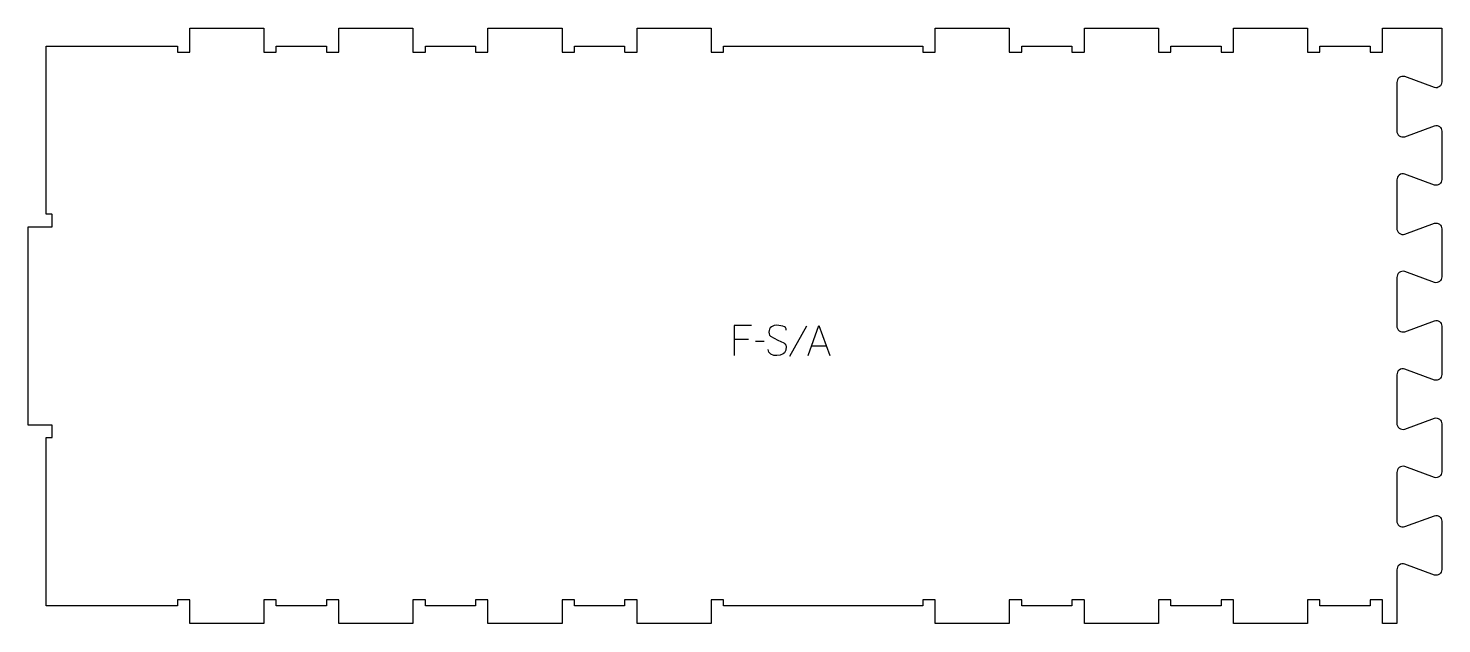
# Model space of a CAD drawing. Header units: millimetres. Extents: x -707 to 715, y -300 to 299.
import ezdxf

# ---------------------------------------------------------------- set-up
doc = ezdxf.new("R2010")
doc.units = ezdxf.units.MM
doc.layers.add('1_ANYTOOL_1MMDEEP_LABELS_S', color=2, linetype='Continuous', true_color=0xffff00)
doc.layers.add('4_ANYTOOL_CUTTHROUGH_OUTSI', color=5, linetype='Continuous', true_color=0x0000ff)

msp = doc.modelspace()

# ---------------------------------------------------------------- linework, layer by layer
at = {"layer": '1_ANYTOOL_1MMDEEP_LABELS_S'}
for p, q in [((17.7, -14), (3.2, -14)), ((76, -0.5), (58.8, -31.2)), ((33.5, -16.1), (24.7, -16.2)), ((81.2, -20.4), (96.1, -20.4))]:
    msp.add_line(p, q, dxfattribs=at)
for points in [[(20.8, 0), (3.2, 0), (3.2, -30)], [(55.7, -4.6), (55.5, -3.2), (54.9, -2.1), (53.9, -1.2), (52.4, -0.6), (46.3, 0.4), (43.4, -0.1), (40.7, -1.5), (39.6, -2.5), (38.9, -3.7), (38.4, -5.1), (38.2, -6.7), (38.4, -8.3), (38.9, -9.7), (39.8, -10.8), (47.2, -14.6), (53.3, -17.5), (54.4, -18.5), (55.2, -19.7), (55.6, -21.2), (55.4, -24.7), (54.7, -26.2), (53.8, -27.5), (52.5, -28.5), (49.5, -29.9), (46.3, -30.3), (43.1, -30), (40.2, -28.8), (39, -27.9), (38.2, -26.8), (37.7, -25.6), (37.5, -24.1)], [(77.7, -30), (88.6, 0), (99.7, -30)]]:
    msp.add_lwpolyline(points, dxfattribs=at)
at = {"layer": '4_ANYTOOL_CUTTHROUGH_OUTSI'}
msp.add_lwpolyline([(670, -245.7), (670, -299.7), (655.6, -299.7), (655.6, -276, 0.414214), (655.3, -275.7), (643.3, -275.7, 0.414214), (643.1, -276), (643.1, -281.7), (592.6, -281.7), (592.6, -276, 0.414214), (592.3, -275.7), (580.3, -275.7, 0.414214), (580.1, -276), (580.1, -299.7), (505.6, -299.7), (505.6, -276, 0.414214), (505.3, -275.7), (493.3, -275.7, 0.414214), (493.1, -276), (493.1, -281.7), (442.6, -281.7), (442.6, -276, 0.414214), (442.3, -275.7), (430.3, -275.7, 0.414214), (430.1, -276), (430.1, -299.7), (355.6, -299.7), (355.6, -276, 0.414214), (355.3, -275.7), (343.3, -275.7, 0.414214), (343.1, -276), (343.1, -281.7), (292.6, -281.7), (292.6, -276, 0.414214), (292.3, -275.7), (280.3, -275.7, 0.414214), (280.1, -276), (280.1, -299.7), (205.6, -299.7), (205.6, -276, 0.414214), (205.3, -275.7), (193.3, -275.7, 0.414214), (193.1, -276), (193.1, -281.7), (-7.4, -281.7), (-7.4, -276, 0.414214), (-7.7, -275.7), (-19.7, -275.7, 0.414214), (-19.9, -276), (-19.9, -299.7), (-94.4, -299.7), (-94.4, -276, 0.414214), (-94.7, -275.7), (-106.7, -275.7, 0.414214), (-106.9, -276), (-106.9, -281.7), (-157.4, -281.7), (-157.4, -276, 0.414214), (-157.7, -275.7), (-169.7, -275.7, 0.414214), (-169.9, -276), (-169.9, -299.7), (-244.4, -299.7), (-244.4, -276, 0.414214), (-244.7, -275.7), (-256.7, -275.7, 0.414214), (-256.9, -276), (-256.9, -281.7), (-307.4, -281.7), (-307.4, -276, 0.414214), (-307.7, -275.7), (-319.7, -275.7, 0.414214), (-319.9, -276), (-319.9, -299.7), (-394.4, -299.7), (-394.4, -276, 0.414214), (-394.7, -275.7), (-406.7, -275.7, 0.414214), (-406.9, -276), (-406.9, -281.7), (-457.4, -281.7), (-457.4, -276, 0.414214), (-457.7, -275.7), (-469.7, -275.7, 0.414214), (-469.9, -276), (-469.9, -299.7), (-544.4, -299.7), (-544.4, -276, 0.414214), (-544.7, -275.7), (-556.7, -275.7, 0.414214), (-556.9, -276), (-556.9, -281.7), (-688.9, -281.7), (-688.9, -112.7), (-683.2, -112.7, 0.414214), (-682.9, -112.5), (-682.9, -100.5, 0.414214), (-683.2, -100.2), (-706.9, -100.2), (-706.9, 99.3), (-683.2, 99.3, 0.414214), (-682.9, 99.5), (-682.9, 111.5, 0.414214), (-683.2, 111.8), (-688.9, 111.8), (-688.9, 280.8), (-556.9, 280.8), (-556.9, 275, 0.414214), (-556.7, 274.8), (-544.7, 274.8, 0.414214), (-544.4, 275), (-544.4, 298.8), (-469.9, 298.8), (-469.9, 275, 0.414214), (-469.7, 274.8), (-457.7, 274.8, 0.414214), (-457.4, 275), (-457.4, 280.8), (-406.9, 280.8), (-406.9, 275, 0.414214), (-406.7, 274.8), (-394.7, 274.8, 0.414214), (-394.4, 275), (-394.4, 298.8), (-319.9, 298.8), (-319.9, 275, 0.414214), (-319.7, 274.8), (-307.7, 274.8, 0.414214), (-307.4, 275), (-307.4, 280.8), (-256.9, 280.8), (-256.9, 275, 0.414214), (-256.7, 274.8), (-244.7, 274.8, 0.414214), (-244.4, 275), (-244.4, 298.8), (-169.9, 298.8), (-169.9, 275, 0.414214), (-169.7, 274.8), (-157.7, 274.8, 0.414214), (-157.4, 275), (-157.4, 280.8), (-106.9, 280.8), (-106.9, 275, 0.414214), (-106.7, 274.8), (-94.7, 274.8, 0.414214), (-94.4, 275), (-94.4, 298.8), (-19.9, 298.8), (-19.9, 275, 0.414214), (-19.7, 274.8), (-7.7, 274.8, 0.414214), (-7.4, 275), (-7.4, 280.8), (193.1, 280.8), (193.1, 275, 0.414214), (193.3, 274.8), (205.3, 274.8, 0.414214), (205.6, 275), (205.6, 298.8), (280.1, 298.8), (280.1, 275, 0.414214), (280.3, 274.8), (292.3, 274.8, 0.414214), (292.6, 275), (292.6, 280.8), (343.1, 280.8), (343.1, 275, 0.414214), (343.3, 274.8), (355.3, 274.8, 0.414214), (355.6, 275), (355.6, 298.8), (430.1, 298.8), (430.1, 275, 0.414214), (430.3, 274.8), (442.3, 274.8, 0.414214), (442.6, 275), (442.6, 280.8), (493.1, 280.8), (493.1, 275, 0.414214), (493.3, 274.8), (505.3, 274.8, 0.414214), (505.6, 275), (505.6, 298.8), (580.1, 298.8), (580.1, 275, 0.414214), (580.3, 274.8), (592.3, 274.8, 0.414214), (592.6, 275), (592.6, 280.8), (643.1, 280.8), (643.1, 275, 0.414214), (643.3, 274.8), (655.3, 274.8, 0.414214), (655.6, 275), (655.6, 298.8), (715.2, 298.8), (715.2, 244.8, -0.501977), (707.8, 239.2), (678, 250.2, 0.015604), (678, 250.2, 0.502397), (670, 244.3), (670, 195.8, 0.503222), (678, 189.8), (707.8, 200.8, -0.501976), (715.2, 195.3), (715.2, 146.8, -0.501976), (707.8, 141.2), (678, 152.2, 0.503225), (670, 146.3), (670, 97.8, 0.503222), (678, 91.8), (707.8, 102.8, -0.501976), (715.2, 97.3), (715.2, 48.8, -0.501976), (707.8, 43.2), (678, 54.2, 0.503225), (670, 48.3), (670, -0.2, 0.503222), (678, -6.2), (707.8, 4.8, -0.501976), (715.2, -0.7), (715.2, -49.2, -0.501976), (707.8, -54.8), (678, -43.8, 0.503225), (670, -49.7), (670, -98.2, 0.503222), (678, -104.2), (707.8, -93.2, -0.501976), (715.2, -98.7), (715.2, -147.2, -0.501976), (707.8, -152.8), (678, -141.8, 0.503225), (670, -147.7), (670, -196.2, 0.503222), (678, -202.2), (707.8, -191.2, -0.501976), (715.2, -196.7), (715.2, -245.2, -0.501976), (707.8, -250.8), (678, -239.8, 0.503225)], format="xyb", close=True, dxfattribs=at)

doc.saveas('drawing.dxf')
